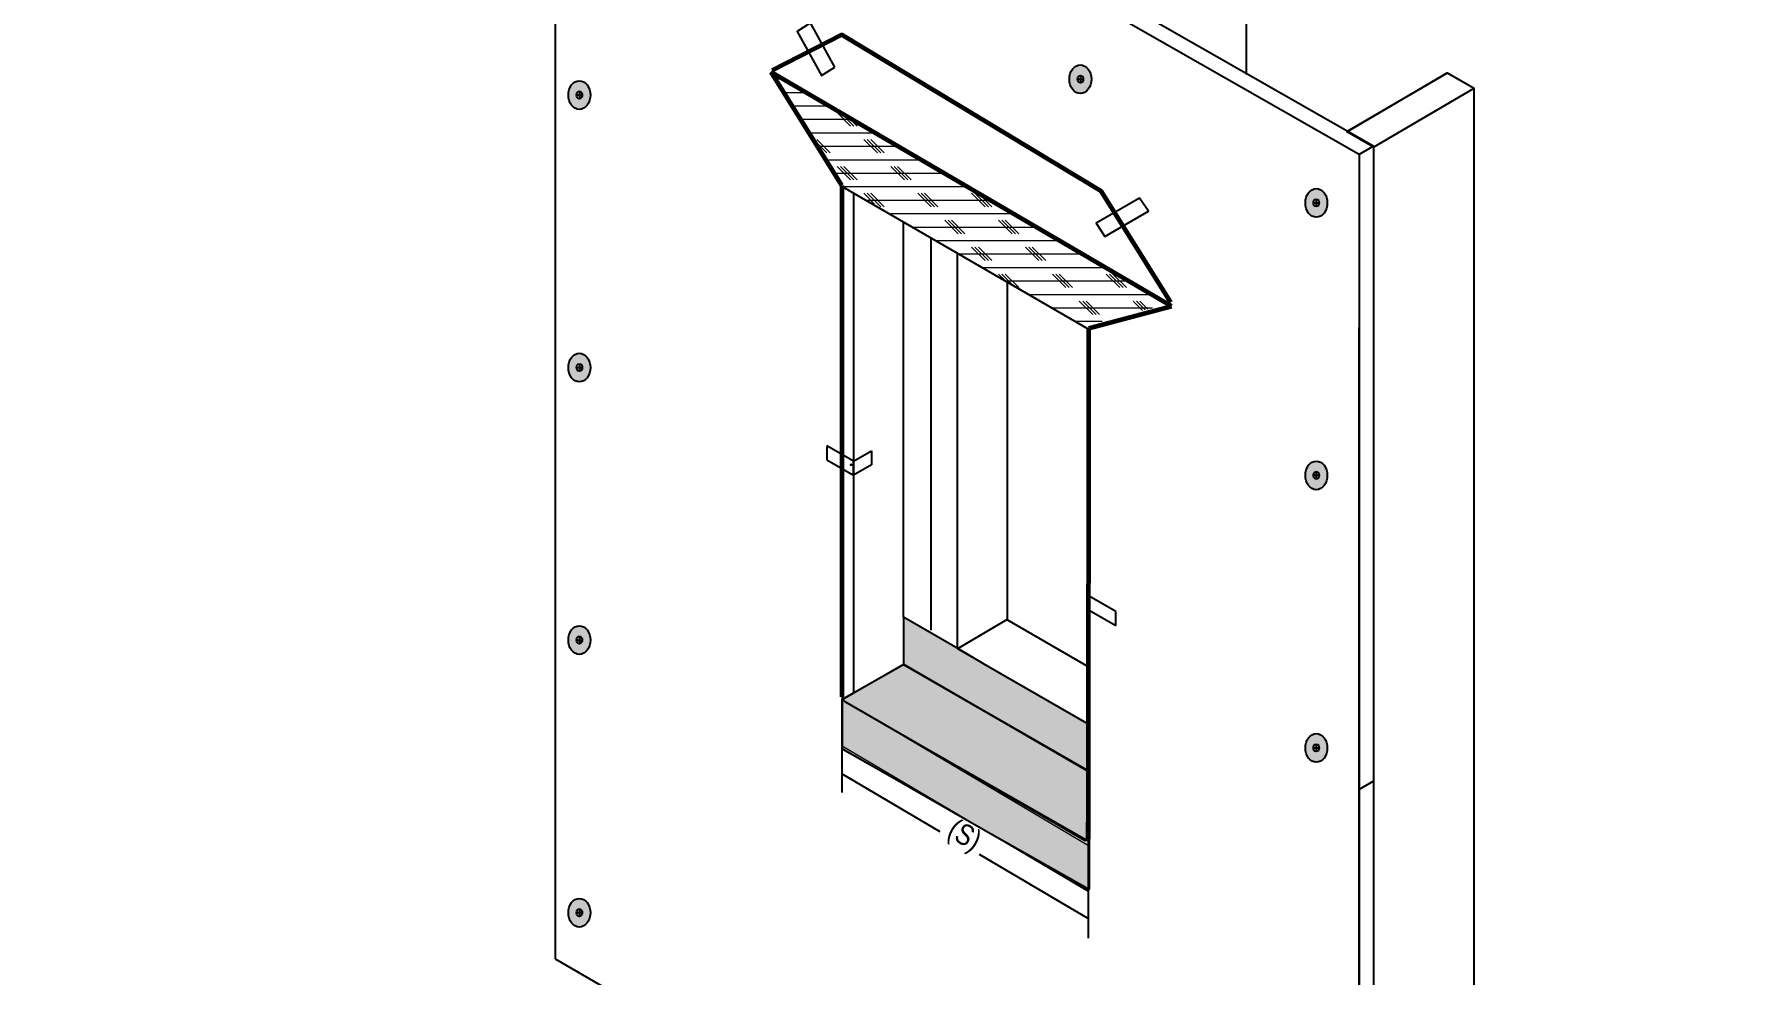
# Model space of a CAD drawing. Header units: inches. Extents: x -22 to 84, y -21 to 19.
# Drawn here: x 8.57 to 16.46, y 8.65 to 13.02 of the extents above; entities that cross this region are included whole.
import ezdxf

# ---------------------------------------------------------------- set-up
doc = ezdxf.new("R2010")
doc.units = ezdxf.units.IN
doc.header["$MEASUREMENT"] = 0
for name, color, linetype, lineweight in [('.ATI-HATCH', 7, 'Continuous', 0), ('G-ANNO-TTLB', 7, 'Continuous', 0), ('TYVEK', 7, 'Continuous', 0), ('X-REF - TRACED', 7, 'Continuous', 0)]:
    doc.layers.add(name, color=color, linetype=linetype, lineweight=lineweight)
pattern_1 = [(45, (0, 0), (-7.071, 7.071), [])]

msp = doc.modelspace()

# ---------------------------------------------------------------- hatches: boundary and pattern name
at = {"layer": '.ATI-HATCH', "true_color": 0xcc667f, "transparency": 33554483}
msp.add_hatch(color=243, dxfattribs=at).paths.add_polyline_path([(13.4661, 9.0529), (12.3182, 9.7013), (12.3182, 9.9339), (12.6029, 10.0947), (12.6029, 10.3147), (13.4651, 9.8173)])
at = {"layer": 'G-ANNO-TTLB', "true_color": 0xff00ff, "transparency": 33554687}
h = msp.add_hatch(color=6, dxfattribs=at)
edge = h.paths.add_edge_path()
edge.add_spline(control_points=[(19.9156, -15.0652), (19.9156, -15.0652), (-20.7721, -15.0652), (-20.7721, -15.0652), (-20.7721, -15.0652), (-20.7721, 19.0598), (-20.7721, 19.0598), (-20.7721, 19.0598), (19.9156, 19.0598), (19.9156, 19.0598), (19.9156, 19.0598), (19.9156, -15.0652), (19.9156, -15.0652)], knot_values=[0, 0, 0, 0, 1, 1, 1, 2, 2, 2, 3, 3, 3, 4, 4, 4, 4], degree=3, periodic=0)
edge = h.paths.add_edge_path()
edge.add_spline(control_points=[(-20.6471, 18.9348), (-20.6471, 18.9348), (-20.6471, -14.9402), (-20.6471, -14.9402), (-20.6471, -14.9402), (19.7906, -14.9402), (19.7906, -14.9402), (19.7906, -14.9402), (19.7906, 18.9348), (19.7906, 18.9348), (19.7906, 18.9348), (-20.6471, 18.9348), (-20.6471, 18.9348)], knot_values=[0, 0, 0, 0, 1, 1, 1, 2, 2, 2, 3, 3, 3, 4, 4, 4, 4], degree=3, periodic=0)
edge.add_line((-20.6471, 18.9348), (-20.6471, 18.9348))
at = {"layer": 'TYVEK', "true_color": 0x003b71, "transparency": 33554687}
h = msp.add_hatch(color=156, dxfattribs=at)
h.dxf.hatch_style = 2
edge = h.paths.add_edge_path()
edge.add_ellipse((13.4242, 12.8123), major_axis=(0, 0.0664), ratio=0.766948, start_angle=0, end_angle=360)
h = msp.add_hatch(color=156, dxfattribs=at)
h.dxf.hatch_style = 2
edge = h.paths.add_edge_path()
edge.add_ellipse((11.0978, 12.7386), major_axis=(0, 0.0664), ratio=0.766948, start_angle=0, end_angle=360)
h = msp.add_hatch(color=156, dxfattribs=at)
h.dxf.hatch_style = 2
edge = h.paths.add_edge_path()
edge.add_ellipse((14.5197, 12.2382), major_axis=(0, 0.0664), ratio=0.766948, start_angle=0, end_angle=360)
h = msp.add_hatch(color=156, dxfattribs=at)
h.dxf.hatch_style = 2
edge = h.paths.add_edge_path()
edge.add_ellipse((11.0978, 11.4736), major_axis=(0, 0.0664), ratio=0.766948, start_angle=0, end_angle=360)
h = msp.add_hatch(color=156, dxfattribs=at)
h.dxf.hatch_style = 2
edge = h.paths.add_edge_path()
edge.add_ellipse((14.5197, 10.9736), major_axis=(0, 0.0664), ratio=0.766948, start_angle=0, end_angle=360)
h = msp.add_hatch(color=156, dxfattribs=at)
h.dxf.hatch_style = 2
edge = h.paths.add_edge_path()
edge.add_ellipse((11.0978, 10.209), major_axis=(0, 0.0664), ratio=0.766948, start_angle=0, end_angle=360)
at = {"layer": 'TYVEK', "true_color": 0x000000, "transparency": 33554687}
h = msp.add_hatch(dxfattribs=at)
h.set_pattern_fill('_U', color=18, scale=10, angle=44.99999, style=2, pattern_type=0)
h.set_pattern_definition(pattern_1)
h.paths.add_polyline_path([(13.454, 9.6084), (12.6029, 10.098), (12.6029, 10.3147), (13.4557, 9.8256)])
h = msp.add_hatch(dxfattribs=at)
h.set_pattern_fill('_U', color=18, scale=10, angle=44.99999, style=2, pattern_type=0)
h.set_pattern_definition(pattern_1)
h.paths.add_polyline_path([(13.451, 9.2842), (12.3145, 9.9325), (12.6029, 10.0947), (13.454, 9.6084)])
h = msp.add_hatch(dxfattribs=at)
h.set_pattern_fill('_U', color=18, scale=10, angle=44.99999, style=2, pattern_type=0)
h.set_pattern_definition(pattern_1)
h.paths.add_polyline_path([(13.4617, 9.0399), (12.3175, 9.7173), (12.3173, 9.9335), (13.4615, 9.2562)])
at = {"layer": 'TYVEK', "true_color": 0x003b71, "transparency": 33554687}
h = msp.add_hatch(color=156, dxfattribs=at)
h.dxf.hatch_style = 2
edge = h.paths.add_edge_path()
edge.add_ellipse((14.5197, 9.7086), major_axis=(0, 0.0664), ratio=0.766948, start_angle=0, end_angle=360)
h = msp.add_hatch(color=156, dxfattribs=at)
h.dxf.hatch_style = 2
edge = h.paths.add_edge_path()
edge.add_ellipse((11.0978, 8.9436), major_axis=(0, 0.0664), ratio=0.766948, start_angle=0, end_angle=360)

# ---------------------------------------------------------------- linework, layer by layer
at = {"layer": '.ATI-HATCH'}
msp.add_lwpolyline([(13.4661, 9.0529), (12.3182, 9.7013), (12.3182, 9.9339), (12.6029, 10.0947), (12.6029, 10.3147), (13.4651, 9.8173)], close=True, dxfattribs=at)
at = {"layer": '.ATI-HATCH', "color": 243, "lineweight": 0, "true_color": 0xcc667f}
for points in [[(12.0006, 12.8138), (12.0006, 12.8138), (12.0479, 12.8138), (12.0479, 12.8138)], [(12.0396, 12.7513), (12.0396, 12.7513), (12.1548, 12.7513), (12.1548, 12.7513)], [(12.0785, 12.6888), (12.0785, 12.6888), (12.2617, 12.6888), (12.2617, 12.6888)], [(12.3567, 12.5951), (12.3567, 12.5951), (12.2942, 12.6576), (12.2942, 12.6576)], [(12.3723, 12.5951), (12.3723, 12.5951), (12.3098, 12.6576), (12.3098, 12.6576)], [(12.388, 12.5951), (12.388, 12.5951), (12.34, 12.6431), (12.34, 12.6431)], [(12.1174, 12.6263), (12.1174, 12.6263), (12.3686, 12.6263), (12.3686, 12.6263)], [(12.138, 12.5951), (12.138, 12.5951), (12.1351, 12.598), (12.1351, 12.598)], [(12.1563, 12.5638), (12.1563, 12.5638), (12.4755, 12.5638), (12.4755, 12.5638)], [(12.2473, 12.4701), (12.2473, 12.4701), (12.1848, 12.5326), (12.1848, 12.5326)], [(12.2317, 12.4701), (12.2317, 12.4701), (12.1866, 12.5152), (12.1866, 12.5152)], [(12.1953, 12.5013), (12.1953, 12.5013), (12.5825, 12.5013), (12.5825, 12.5013)], [(12.263, 12.4701), (12.263, 12.4701), (12.2005, 12.5326), (12.2005, 12.5326)], [(12.4817, 12.4701), (12.4817, 12.4701), (12.4192, 12.5326), (12.4192, 12.5326)], [(12.4973, 12.4701), (12.4973, 12.4701), (12.4348, 12.5326), (12.4348, 12.5326)], [(12.513, 12.4701), (12.513, 12.4701), (12.4505, 12.5326), (12.4505, 12.5326)], [(12.2342, 12.4388), (12.2342, 12.4388), (12.6894, 12.4388), (12.6894, 12.4388)], [(12.3567, 12.3451), (12.3567, 12.3451), (12.2942, 12.4076), (12.2942, 12.4076)], [(12.3723, 12.3451), (12.3723, 12.3451), (12.3098, 12.4076), (12.3098, 12.4076)], [(12.388, 12.3451), (12.388, 12.3451), (12.3255, 12.4076), (12.3255, 12.4076)], [(12.6067, 12.3451), (12.6067, 12.3451), (12.5442, 12.4076), (12.5442, 12.4076)], [(12.6223, 12.3451), (12.6223, 12.3451), (12.5598, 12.4076), (12.5598, 12.4076)], [(12.638, 12.3451), (12.638, 12.3451), (12.5755, 12.4076), (12.5755, 12.4076)], [(12.2731, 12.3763), (12.2731, 12.3763), (12.7963, 12.3763), (12.7963, 12.3763)], [(12.3309, 12.3138), (12.3309, 12.3138), (12.9032, 12.3138), (12.9032, 12.3138)], [(12.4688, 12.233), (12.4688, 12.233), (12.4192, 12.2826), (12.4192, 12.2826)], [(12.4973, 12.2201), (12.4973, 12.2201), (12.4348, 12.2826), (12.4348, 12.2826)], [(12.4375, 12.2513), (12.4375, 12.2513), (13.0101, 12.2513), (13.0101, 12.2513)], [(12.513, 12.2201), (12.513, 12.2201), (12.4505, 12.2826), (12.4505, 12.2826)], [(12.7317, 12.2201), (12.7317, 12.2201), (12.6692, 12.2826), (12.6692, 12.2826)], [(12.7473, 12.2201), (12.7473, 12.2201), (12.6848, 12.2826), (12.6848, 12.2826)], [(12.763, 12.2201), (12.763, 12.2201), (12.7005, 12.2826), (12.7005, 12.2826)], [(12.9817, 12.2201), (12.9817, 12.2201), (12.9192, 12.2826), (12.9192, 12.2826)], [(12.9973, 12.2201), (12.9973, 12.2201), (12.9348, 12.2826), (12.9348, 12.2826)], [(13.013, 12.2201), (13.013, 12.2201), (12.9505, 12.2826), (12.9505, 12.2826)], [(12.5442, 12.1888), (12.5442, 12.1888), (13.1171, 12.1888), (13.1171, 12.1888)], [(12.8567, 12.0951), (12.8567, 12.0951), (12.7942, 12.1576), (12.7942, 12.1576)], [(12.8723, 12.0951), (12.8723, 12.0951), (12.8098, 12.1576), (12.8098, 12.1576)], [(12.888, 12.0951), (12.888, 12.0951), (12.8255, 12.1576), (12.8255, 12.1576)], [(13.1067, 12.0951), (13.1067, 12.0951), (13.0442, 12.1576), (13.0442, 12.1576)], [(13.1223, 12.0951), (13.1223, 12.0951), (13.0598, 12.1576), (13.0598, 12.1576)], [(13.138, 12.0951), (13.138, 12.0951), (13.0755, 12.1576), (13.0755, 12.1576)], [(12.6508, 12.1263), (12.6508, 12.1263), (13.224, 12.1263), (13.224, 12.1263)], [(12.7575, 12.0638), (12.7575, 12.0638), (13.3309, 12.0638), (13.3309, 12.0638)], [(12.8641, 12.0013), (12.8641, 12.0013), (13.4378, 12.0013), (13.4378, 12.0013)], [(12.9817, 11.9701), (12.9817, 11.9701), (12.9192, 12.0326), (12.9192, 12.0326)], [(12.9973, 11.9701), (12.9973, 11.9701), (12.9348, 12.0326), (12.9348, 12.0326)], [(13.013, 11.9701), (13.013, 11.9701), (12.9505, 12.0326), (12.9505, 12.0326)], [(13.2317, 11.9701), (13.2317, 11.9701), (13.1692, 12.0326), (13.1692, 12.0326)], [(13.2473, 11.9701), (13.2473, 11.9701), (13.1848, 12.0326), (13.1848, 12.0326)], [(13.263, 11.9701), (13.263, 11.9701), (13.2005, 12.0326), (13.2005, 12.0326)], [(12.9708, 11.9388), (12.9708, 11.9388), (13.5447, 11.9388), (13.5447, 11.9388)], [(13.4817, 11.9701), (13.4817, 11.9701), (13.4683, 11.9836), (13.4683, 11.9836)], [(13.0727, 11.8791), (13.0727, 11.8791), (13.0442, 11.9076), (13.0442, 11.9076)], [(13.1104, 11.857), (13.1104, 11.857), (13.0598, 11.9076), (13.0598, 11.9076)], [(13.138, 11.8451), (13.138, 11.8451), (13.0755, 11.9076), (13.0755, 11.9076)], [(13.0774, 11.8763), (13.0774, 11.8763), (13.6517, 11.8763), (13.6517, 11.8763)], [(13.3567, 11.8451), (13.3567, 11.8451), (13.2942, 11.9076), (13.2942, 11.9076)], [(13.3723, 11.8451), (13.3723, 11.8451), (13.3098, 11.9076), (13.3098, 11.9076)], [(13.388, 11.8451), (13.388, 11.8451), (13.3255, 11.9076), (13.3255, 11.9076)], [(13.6067, 11.8451), (13.6067, 11.8451), (13.5442, 11.9076), (13.5442, 11.9076)], [(13.6223, 11.8451), (13.6223, 11.8451), (13.5598, 11.9076), (13.5598, 11.9076)], [(13.638, 11.8451), (13.638, 11.8451), (13.5755, 11.9076), (13.5755, 11.9076)], [(13.1841, 11.8138), (13.1841, 11.8138), (13.7586, 11.8138), (13.7586, 11.8138)], [(13.4817, 11.7201), (13.4817, 11.7201), (13.4192, 11.7826), (13.4192, 11.7826)], [(13.4973, 11.7201), (13.4973, 11.7201), (13.4348, 11.7826), (13.4348, 11.7826)], [(13.513, 11.7201), (13.513, 11.7201), (13.4505, 11.7826), (13.4505, 11.7826)], [(13.7127, 11.7391), (13.7127, 11.7391), (13.6692, 11.7826), (13.6692, 11.7826)], [(13.725, 11.7424), (13.725, 11.7424), (13.6848, 11.7826), (13.6848, 11.7826)], [(13.7374, 11.7457), (13.7374, 11.7457), (13.7005, 11.7826), (13.7005, 11.7826)], [(13.2907, 11.7513), (13.2907, 11.7513), (13.7584, 11.7513), (13.7584, 11.7513)], [(13.3974, 11.6888), (13.3974, 11.6888), (13.5258, 11.6888), (13.5258, 11.6888)]]:
    msp.add_open_spline(points, degree=3, dxfattribs=at)
at = {"layer": 'G-ANNO-TTLB'}
for points in [[(19.9156, -15.0652), (19.9156, -15.0652), (-20.7721, -15.0652), (-20.7721, -15.0652), (-20.7721, -15.0652), (-20.7721, 19.0598), (-20.7721, 19.0598), (-20.7721, 19.0598), (19.9156, 19.0598), (19.9156, 19.0598), (19.9156, 19.0598), (19.9156, -15.0652), (19.9156, -15.0652)], [(-20.6471, 18.9348), (-20.6471, 18.9348), (-20.6471, -14.9402), (-20.6471, -14.9402), (-20.6471, -14.9402), (19.7906, -14.9402), (19.7906, -14.9402), (19.7906, -14.9402), (19.7906, 18.9348), (19.7906, 18.9348), (19.7906, 18.9348), (-20.6471, 18.9348), (-20.6471, 18.9348)]]:
    msp.add_open_spline(points, degree=3, knots=[0, 0, 0, 0, 1, 1, 1, 2, 2, 2, 3, 3, 3, 4, 4, 4, 4], dxfattribs=at)
at = {"layer": 'TYVEK', "color": 33, "lineweight": 25, "true_color": 0xcc9966}
for p, q in [((14.7856, 12.5009), (11.0524, 14.6326)), ((14.7856, 12.5009), (14.7188, 12.4622)), ((14.7856, 12.5009), (14.7856, 6.607)), ((12.3703, 12.2842), (12.3703, 9.9637)), ((12.3706, 10.9751), (12.3706, 11.0398)), ((12.3706, 10.9717), (12.3706, 11.0364)), ((13.4651, 10.4089), (13.4651, 10.3442)), ((14.7856, 9.5539), (14.7188, 9.5153))]:
    msp.add_line(p, q, dxfattribs=at)
at = {"layer": 'TYVEK', "color": 18, "lineweight": 25, "true_color": 0x000000}
for p, q in [((10.9856, 14.594), (10.9856, 8.7296)), ((14.7188, 12.4623), (10.9856, 14.594)), ((14.7188, 12.4623), (14.7188, 6.5683)), ((14.7188, 6.5683), (14.7188, 11.6599)), ((12.3182, 10.3253), (12.3182, 11.0018)), ((10.9856, 8.7296), (14.7188, 6.5683))]:
    msp.add_line(p, q, dxfattribs=at)
at = {"layer": 'TYVEK', "color": 165, "lineweight": 25, "true_color": 0x4c5f99}
for p, q in [((14.1939, 13.3753), (14.1939, 12.8348)), ((14.6642, 12.5706), (15.1282, 12.8423)), ((15.1282, 12.8423), (15.2528, 12.7704)), ((14.7856, 12.4969), (15.2528, 12.7704)), ((15.253, 6.8764), (15.253, 12.7704)), ((12.6029, 10.3147), (12.6029, 12.1496)), ((12.7308, 10.2555), (12.7308, 12.0756)), ((12.8528, 10.1713), (12.8528, 12.005)), ((13.0861, 10.3063), (13.0861, 11.8701)), ((12.6029, 10.3147), (12.6029, 10.2047)), ((12.8558, 10.1697), (13.0861, 10.3063)), ((13.0822, 10.304), (13.4651, 10.0831)), ((12.6029, 10.2047), (12.6029, 10.0947)), ((12.8528, 10.1705), (13.4651, 9.8173)), ((12.3182, 9.9339), (12.6029, 10.098)), ((12.6029, 10.098), (13.4651, 9.5973))]:
    msp.add_line(p, q, dxfattribs=at)
at = {"layer": 'TYVEK', "color": 18, "lineweight": 60, "true_color": 0x000000}
for p, q in [((13.8468, 11.7593), (11.9886, 12.8455)), ((12.3169, 12.3183), (11.9886, 12.8455)), ((12.3182, 9.946), (12.3182, 12.3183)), ((13.4629, 11.6561), (13.8468, 11.7593)), ((13.4623, 9.2873), (13.4629, 11.6561))]:
    msp.add_line(p, q, dxfattribs=at)
at = {"layer": 'TYVEK', "color": 252, "lineweight": 25, "true_color": 0x848484}
for p, q in [((13.4107, 12.8127), (13.4378, 12.8127)), ((13.4242, 12.8298), (13.4242, 12.7955)), ((11.0842, 12.739), (11.1113, 12.739)), ((11.0978, 12.7561), (11.0978, 12.7218)), ((14.5062, 12.2386), (14.5333, 12.2386)), ((14.5197, 12.2557), (14.5197, 12.2215)), ((11.0842, 11.474), (11.1113, 11.474)), ((11.0978, 11.4911), (11.0978, 11.4569)), ((14.5062, 10.974), (14.5333, 10.974)), ((14.5197, 10.9911), (14.5197, 10.9569)), ((11.0842, 10.2094), (11.1113, 10.2094)), ((11.0978, 10.2266), (11.0978, 10.1923)), ((14.5197, 9.7262), (14.5197, 9.6919)), ((14.5062, 9.709), (14.5333, 9.709)), ((11.0842, 8.944), (11.1113, 8.944)), ((11.0978, 8.9612), (11.0978, 8.9269))]:
    msp.add_line(p, q, dxfattribs=at)
at = {"layer": 'TYVEK', "color": 2, "lineweight": 25, "true_color": 0xf5eb12}
for p, q in [((12.3706, 11.0398), (12.2463, 11.1111)), ((12.2463, 11.1111), (12.2463, 11.0464)), ((12.3706, 11.0398), (12.4535, 11.0873)), ((12.4535, 11.0873), (12.4535, 11.0227)), ((12.2463, 11.0464), (12.3706, 10.9751)), ((12.3706, 10.9751), (12.3706, 11.0398)), ((12.4535, 11.0227), (12.3706, 10.9751)), ((13.5895, 10.341), (13.4651, 10.4123)), ((13.4651, 10.4123), (13.4651, 10.3476)), ((13.4651, 10.3476), (13.5895, 10.2764)), ((13.5895, 10.2764), (13.5895, 10.341))]:
    msp.add_line(p, q, dxfattribs=at)
at = {"layer": 'TYVEK', "color": 4, "lineweight": 25, "true_color": 0x00ffff}
for p, q in [((12.8558, 10.1697), (12.6029, 10.3147)), ((12.6029, 10.3147), (12.6029, 10.0947)), ((12.8528, 10.1713), (12.9757, 10.0996)), ((12.6029, 10.0947), (12.3182, 9.9339)), ((13.4644, 9.598), (12.6029, 10.0947)), ((12.9757, 10.0996), (13.4651, 9.8173)), ((12.3182, 9.9339), (12.3182, 9.7077)), ((12.3299, 9.9243), (13.0899, 9.4847)), ((12.3145, 9.7077), (13.4641, 9.0503)), ((13.0899, 9.4847), (13.4409, 9.2816)), ((13.4644, 9.2952), (13.4641, 9.0503))]:
    msp.add_line(p, q, dxfattribs=at)
at = {"layer": 'TYVEK', "color": 1, "lineweight": 25, "true_color": 0xff0000}
for p, q in [((12.3182, 9.9339), (12.3703, 9.9637)), ((12.3182, 9.5014), (12.3182, 9.9305)), ((12.3157, 9.5901), (12.7717, 9.3212)), ((13.4615, 8.8251), (13.4615, 9.2821)), ((12.9539, 9.2162), (13.4631, 8.916))]:
    msp.add_line(p, q, dxfattribs=at)
at = {"layer": 'TYVEK', "color": 2, "lineweight": 25, "true_color": 0xf5eb12}
for points in [[(12.2833, 12.8681), (12.171, 13.0736), (12.1093, 13.0332), (12.2215, 12.8298)], [(13.5375, 12.0827), (13.7406, 12.1995), (13.6988, 12.2603), (13.4979, 12.1437)]]:
    msp.add_lwpolyline(points, close=True, dxfattribs=at)
at = {"layer": 'TYVEK', "color": 18, "lineweight": 60, "true_color": 0x000000}
msp.add_lwpolyline([(13.8446, 11.7759), (13.5207, 12.2924), (12.3169, 13.0175), (11.9935, 12.8528)], dxfattribs=at)
at = {"layer": 'TYVEK', "color": 165, "lineweight": 25, "true_color": 0x4c5f99}
msp.add_lwpolyline([(14.7856, 12.4969), (14.6607, 12.5685), (15.128, 12.8422), (15.253, 12.7705)], dxfattribs=at)
at = {"layer": 'TYVEK', "color": 18, "lineweight": 25, "true_color": 0x000000}
for points in [[(12.3182, 11.0665), (12.3182, 12.3143), (13.4651, 11.6508)], [(13.4651, 9.2795)]]:
    msp.add_lwpolyline(points, dxfattribs=at)
at = {"layer": 'TYVEK'}
for points in [[(13.454, 9.6084), (12.6029, 10.098), (12.6029, 10.3147), (13.4557, 9.8256)], [(13.451, 9.2842), (12.3145, 9.9325), (12.6029, 10.0947), (13.454, 9.6084)], [(13.4617, 9.0399), (12.3175, 9.7173), (12.3173, 9.9335), (13.4615, 9.2562)]]:
    msp.add_lwpolyline(points, close=True, dxfattribs=at)
at = {"layer": 'TYVEK', "color": 4, "lineweight": 25, "true_color": 0x00ffff}
for points in [[(13.4651, 9.805)], [(13.4644, 9.2952)], [(13.4651, 9.2705)], [(13.4651, 8.9095)]]:
    msp.add_lwpolyline(points, dxfattribs=at)
at = {"layer": 'TYVEK', "color": 18, "lineweight": 25, "true_color": 0x000000}
for centre in [(13.4242, 12.8123), (11.0978, 12.7386), (14.5197, 12.2382), (11.0978, 11.4736), (14.5197, 10.9736), (11.0978, 10.209), (14.5197, 9.7086), (11.0978, 8.9436)]:
    msp.add_ellipse(centre, major_axis=(0, 0.0664), ratio=0.766948, dxfattribs=at)
at = {"layer": 'TYVEK', "color": 252, "lineweight": 25, "true_color": 0x848484}
for centre in [(13.4242, 12.8127), (11.0978, 12.739), (14.5197, 12.2386), (11.0978, 11.474), (14.5197, 10.974), (11.0978, 10.2094), (14.5197, 9.709), (11.0978, 8.944)]:
    msp.add_ellipse(centre, major_axis=(0, 0.0171), ratio=0.788846, dxfattribs=at)
at = {"layer": 'TYVEK', "color": 4, "lineweight": 25, "true_color": 0x00ffff}
msp.add_open_spline([(12.3174, 9.946), (12.3174, 9.9371), (12.3222, 9.9288), (12.3299, 9.9243)], degree=3, dxfattribs=at)
msp.add_open_spline([(13.4409, 9.2816), (13.4484, 9.2773), (13.458, 9.2799), (13.4623, 9.2873), (13.4636, 9.2897), (13.4644, 9.2924), (13.4644, 9.2952)], degree=3, knots=[0, 0, 0, 0, 1, 1, 1, 2, 2, 2, 2], dxfattribs=at)
at = {"layer": 'X-REF - TRACED', "color": 1, "lineweight": 25, "true_color": 0xff0000}
msp.add_circle((12.3595, 11.0227), 0.00252, dxfattribs=at)

# ---------------------------------------------------------------- texts
at = {"layer": 'TYVEK', "insert": (12.7848, 9.2764), "char_height": 0.2, "attachment_point": 7, "rotation": 330.00013}
msp.add_mtext('\\C1;\\c255;\\FArial Narrow|b0|i0|c1;\\H0.097055;\\W1.007294;(S)', dxfattribs=at)

doc.saveas('drawing.dxf')
